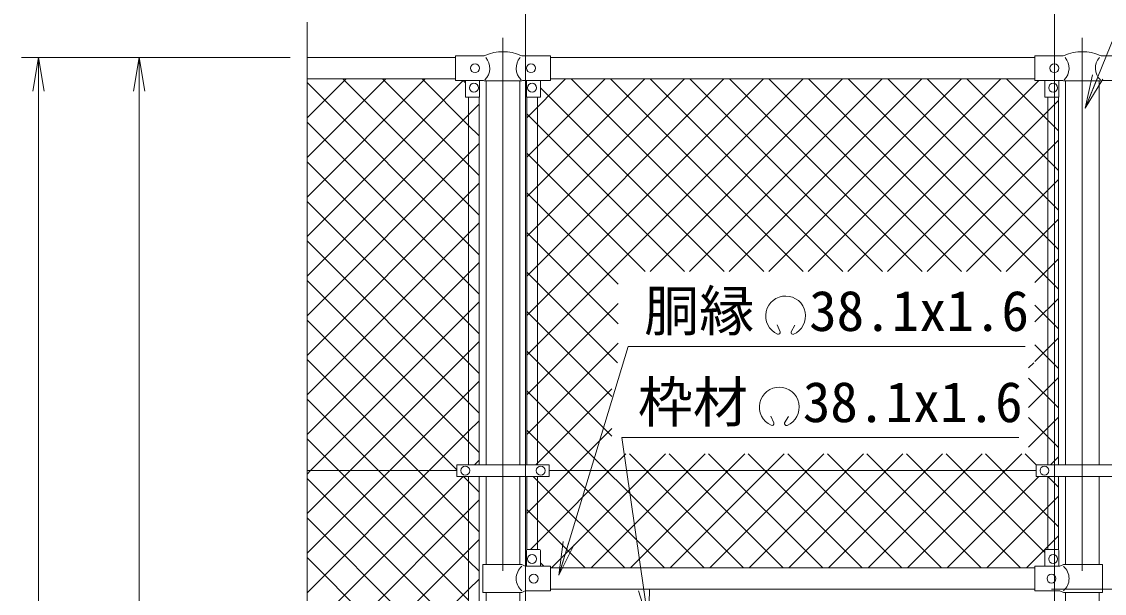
# Model space of a CAD drawing. Units: millimetres, scale not verified. Extents: x -6300 to 6300, y -4455 to 4455.
# Drawn here: x -4307 to -2372, y 1456 to 2478 of the extents above; entities that cross this region are included whole.
import ezdxf
from ezdxf.enums import TextEntityAlignment as Align

# ---------------------------------------------------------------- set-up
doc = ezdxf.new("R2010")
doc.units = ezdxf.units.MM
doc.header["$LTSCALE"] = 30
doc.linetypes.add('USER1', pattern=[50.8, 31.75, -6.35, 6.35, -6.35])
for name, color, linetype, lineweight in [('0-1_D-BMK', 2, 'USER1', 13), ('0-2_D-STR1', 1, 'Continuous', 18), ('0-3_D-STR3', 3, 'Continuous', 13), ('0-7_D-STR-DIM', 7, 'Continuous', 9), ('0-8_0', 7, 'Continuous', 9), ('0-9_D-STR-TXT', 7, 'Continuous', 9), ('0-A_D-STR2', 7, 'Continuous', 9)]:
    doc.layers.add(name, color=color, linetype=linetype, lineweight=lineweight)
doc.styles.add('ＭＳ ゴシック', font='')
doc.styles.get('ＭＳ ゴシック').set_extended_font_data('MS Gothic')

# ---------------------------------------------------------------- blocks, each defined once
blk = doc.blocks.new('_Open')
at = {"layer": '0-8_0'}
blk.add_line((-30, 5), (0, 0), dxfattribs=at)
blk.add_lwpolyline([(-30, -5), (0, 0), (-30, 0)], dxfattribs=at)

msp = doc.modelspace()

# ---------------------------------------------------------------- linework, layer by layer
at = {"layer": '0-1_D-BMK'}
for p, q in [((-3446.94, 2448.75), (-3446.94, -947.06)), ((-2411.94, 2448.75), (-2411.94, -947.06))]:
    msp.add_line(p, q, dxfattribs=at)
at = {"layer": '0-2_D-STR1'}
for p, q in [((-3531.94, 2413.51), (-3796.94, 2413.51)), ((-3361.94, 2413.51), (-2496.94, 2413.51)), ((-3531.94, 2375.51), (-3796.94, 2375.51)), ((-3477.19, 2372.01), (-3477.19, 1685.81)), ((-3416.69, 2372.01), (-3416.69, 1685.81)), ((-3361.94, 2375.41), (-2496.94, 2375.41)), ((-2442.19, 2372.01), (-2442.19, 1685.81)), ((-2381.69, 2372.01), (-2381.69, 1685.81)), ((-3477.19, 1665.21), (-3477.19, 1507.61)), ((-3416.69, 1665.21), (-3416.69, 1507.61)), ((-2442.19, 1665.21), (-2442.19, 1507.61)), ((-2381.69, 1665.21), (-2381.69, 1507.61)), ((-2496.94, 1501.51), (-3361.94, 1501.51)), ((-3477.19, 1457.61), (-3477.19, 949.01)), ((-3416.69, 1457.61), (-3416.69, 949.01)), ((-2496.94, 1463.51), (-3361.94, 1463.51)), ((-2442.19, 1457.61), (-2442.19, 1231.01)), ((-2381.69, 1457.61), (-2381.69, 1231.01))]:
    msp.add_line(p, q, dxfattribs=at)
at = {"layer": '0-3_D-STR3'}
for p, q in [((-3531.94, 2416.51), (-3482.72, 2416.51)), ((-3531.94, 2372.51), (-3531.94, 2416.51)), ((-3411.16, 2416.51), (-3361.94, 2416.51)), ((-3361.94, 2372.51), (-3361.94, 2416.51)), ((-2496.94, 2372.51), (-2496.94, 2416.51)), ((-2447.72, 2416.51), (-2496.94, 2416.51)), ((-2326.94, 2416.51), (-2376.16, 2416.51)), ((-3531.94, 2372.51), (-3481.74, 2372.51)), ((-3513.94, 2372.51), (-3513.94, 2343.51)), ((-3488.94, 2372.51), (-3488.94, 2343.51)), ((-3480.74, 2372.01), (-3481.74, 2372.51)), ((-3480.74, 2372.01), (-3413.14, 2372.01)), ((-3413.14, 2372.01), (-3412.14, 2372.51)), ((-3412.14, 2372.51), (-3361.94, 2372.51)), ((-3404.94, 2372.51), (-3404.94, 2343.51)), ((-3379.94, 2372.51), (-3379.94, 2343.51)), ((-2446.74, 2372.51), (-2496.94, 2372.51)), ((-2478.94, 2372.51), (-2478.94, 2343.51)), ((-2453.94, 2372.51), (-2453.94, 2343.51)), ((-2445.74, 2372.01), (-2446.74, 2372.51)), ((-2378.14, 2372.01), (-2445.74, 2372.01)), ((-2378.14, 2372.01), (-2377.14, 2372.51)), ((-2326.94, 2372.51), (-2377.14, 2372.51)), ((-3489.94, 2342.51), (-3512.94, 2342.51)), ((-3508.44, 2342.51), (-3508.44, 1685.81)), ((-3489.44, 2342.65), (-3489.44, 1685.81)), ((-3404.44, 1685.81), (-3404.44, 2342.65)), ((-3403.94, 2342.51), (-3380.94, 2342.51)), ((-3385.44, 1685.81), (-3385.44, 2342.51)), ((-2454.94, 2342.51), (-2477.94, 2342.51)), ((-2473.44, 1685.81), (-2473.44, 2342.51)), ((-2454.44, 1685.81), (-2454.44, 2342.65)), ((-3529.44, 1685.81), (-3364.44, 1685.81)), ((-3529.44, 1685.81), (-3529.44, 1665.21)), ((-3364.44, 1685.81), (-3364.44, 1665.21)), ((-2494.44, 1685.81), (-2329.44, 1685.81)), ((-2494.44, 1685.81), (-2494.44, 1665.21)), ((-3529.44, 1675.51), (-3796.94, 1675.51)), ((-3529.44, 1665.21), (-3364.44, 1665.21)), ((-3508.44, 1665.21), (-3508.44, 949.01)), ((-3489.44, 1665.21), (-3489.44, 949.01)), ((-3404.44, 1533.93), (-3404.44, 1665.21)), ((-3385.44, 1534.61), (-3385.44, 1665.21)), ((-2494.44, 1675.51), (-3364.44, 1675.51)), ((-2866.94, 1675.51), (-3364.44, 1675.51)), ((-2494.44, 1665.21), (-2329.44, 1665.21)), ((-2473.44, 1534.61), (-2473.44, 1665.21)), ((-2454.44, 1533.93), (-2454.44, 1665.21)), ((-3404.94, 1532.61), (-3404.94, 1504.61)), ((-3402.94, 1534.61), (-3381.94, 1534.61)), ((-3379.94, 1532.61), (-3379.94, 1504.61)), ((-2478.94, 1532.61), (-2478.94, 1504.61)), ((-2455.94, 1534.61), (-2476.94, 1534.61)), ((-2453.94, 1532.61), (-2453.94, 1504.61)), ((-3483.04, 1507.61), (-3413.14, 1507.61)), ((-3483.04, 1507.61), (-3483.04, 1457.61)), ((-3407.14, 1504.61), (-3413.14, 1507.61)), ((-3407.14, 1504.61), (-3361.94, 1504.61)), ((-3361.94, 1460.61), (-3361.94, 1504.61)), ((-2451.74, 1504.61), (-2496.94, 1504.61)), ((-2496.94, 1460.61), (-2496.94, 1504.61)), ((-2451.74, 1504.61), (-2445.74, 1507.61)), ((-2375.84, 1507.61), (-2445.74, 1507.61)), ((-2375.84, 1507.61), (-2375.84, 1457.61)), ((-3483.04, 1457.61), (-3413.14, 1457.61)), ((-3407.14, 1460.61), (-3413.14, 1457.61)), ((-3407.14, 1460.61), (-3361.94, 1460.61)), ((-2451.74, 1460.61), (-2496.94, 1460.61)), ((-2451.74, 1460.61), (-2445.74, 1457.61)), ((-2375.84, 1457.61), (-2445.74, 1457.61))]:
    msp.add_line(p, q, dxfattribs=at)
for centre in [(-3496.94, 2394.51), (-3396.94, 2394.51), (-2461.94, 2394.51), (-3498.94, 2359.51), (-3394.94, 2359.51), (-2463.94, 2359.51), (-3514.44, 1675.51), (-3379.44, 1675.51), (-2479.44, 1675.51), (-3394.94, 1517.61), (-2463.94, 1517.61), (-3391.94, 1482.61), (-2466.94, 1482.61)]:
    msp.add_circle(centre, 8, dxfattribs=at)
for centre, radius, start, end in [((-3446.94, 2341.05), 82.82, 67.15338, 112.84662), ((-2411.94, 2341.05), 82.82, 67.15338, 112.84662), ((-3482.72, 2424.51), 8, 270, 296.9114), ((-3499.33, 2394.51), 28.8, 314.1684, 41.01552), ((-3394.56, 2394.51), 28.8, 138.98448, 225.8316), ((-3411.16, 2424.51), 8, 243.0886, 270), ((-2447.72, 2424.51), 8, 270, 296.9114), ((-2464.33, 2394.51), 28.8, 314.1684, 41.01552), ((-2359.56, 2394.51), 28.8, 138.98448, 225.8316), ((-2376.16, 2424.51), 8, 243.0886, 270), ((-3512.94, 2343.51), 1, 180, 270), ((-3489.94, 2343.51), 1, 270, 0), ((-3403.94, 2343.51), 1, 180, 270), ((-3380.94, 2343.51), 1, 270, 0), ((-2477.94, 2343.51), 1, 180, 270), ((-2454.94, 2343.51), 1, 270, 0), ((-3402.94, 1532.61), 2, 90, 180), ((-3381.94, 1532.61), 2, 0, 90), ((-2476.94, 1532.61), 2, 90, 180), ((-2455.94, 1532.61), 2, 0, 90), ((-3394.56, 1482.61), 28.8, 130.19176, 229.80824), ((-2464.33, 1482.61), 28.8, 310.19176, 49.80824)]:
    msp.add_arc(centre, radius, start, end, dxfattribs=at)
at = {"layer": '0-7_D-STR-DIM'}
for p, q in [((-3406.69, 1380.51), (-3406.69, 2693.51)), ((-2461.69, 1380.51), (-2461.69, 2693.51)), ((-3796.94, 964.16), (-3796.94, 2476.51)), ((-3826.94, 2413.51), (-4306.94, 2413.51)), ((-3826.94, 2413.51), (-4126.94, 2413.51)), ((-4276.94, -526.49), (-4276.94, 2353.51)), ((-4096.94, -476.49), (-4096.94, 2353.51)), ((-2466.94, 1463.51), (-1731.94, 1463.51)), ((-2466.94, 1463.51), (-1731.94, 1463.51))]:
    msp.add_line(p, q, dxfattribs=at)
at = {"layer": '0-9_D-STR-TXT'}
for p, q in [((-2951.46, 1923.44), (-2957.2, 1935.74)), ((-2932.25, 1923.39), (-2925.46, 1935.15)), ((-2962.73, 1760.58), (-2968.47, 1772.89)), ((-2943.85, 1760.56), (-2937.06, 1772.32))]:
    msp.add_line(p, q, dxfattribs=at)
for points in [[(-1460.13, 2650.61), (-2274.2, 2650.61), (-2406.06, 2324.84)], [(-2514.14, 1897.53), (-3223.44, 1897.53), (-3346.36, 1490.61)], [(-2525.41, 1734.64), (-3234.72, 1734.64), (-3186.91, 1404.45)]]:
    msp.add_lwpolyline(points, dxfattribs=at)
for centre, radius, start, end in [((-2942.01, 1951.79), 35.62, 292.92895, 245.65759), ((-2955.14, 1922.74), 3.75, 245.55066, 10.6575), ((-2928.57, 1922.7), 3.75, 169.34241, 276.63708), ((-2953.29, 1788.9), 35.62, 292.92895, 245.65759), ((-2966.41, 1759.89), 3.75, 245.55066, 10.6575), ((-2940.16, 1759.87), 3.75, 169.34241, 276.63708)]:
    msp.add_arc(centre, radius, start, end, dxfattribs=at)
at = {"layer": '0-A_D-STR2'}
for p, q in [((-3796.94, 2305.7), (-3727.13, 2375.51)), ((-3796.94, 2234.99), (-3656.42, 2375.51)), ((-3796.94, 2164.28), (-3585.71, 2375.51)), ((-3796.94, 2093.57), (-3518, 2372.51)), ((-3508.44, 2080.22), (-3796.94, 2368.72)), ((-3508.44, 2150.93), (-3733.02, 2375.51)), ((-3508.44, 2221.64), (-3662.31, 2375.51)), ((-3508.44, 2292.35), (-3591.6, 2375.51)), ((-3513.94, 2368.56), (-3517.89, 2372.51)), ((-3404.44, 2305.99), (-3335.02, 2375.41)), ((-3404.44, 2235.28), (-3264.31, 2375.41)), ((-3404.44, 2164.57), (-3193.6, 2375.41)), ((-3404.44, 2093.86), (-3122.89, 2375.41)), ((-3404.44, 2023.15), (-3052.18, 2375.41)), ((-3404.44, 1952.44), (-2981.47, 2375.41)), ((-3404.44, 1881.73), (-2910.76, 2375.41)), ((-2981.05, 2031.18), (-3325.28, 2375.41)), ((-2910.34, 2031.18), (-3254.57, 2375.41)), ((-3184.27, 2031.18), (-2840.05, 2375.41)), ((-2839.63, 2031.18), (-3183.86, 2375.41)), ((-3113.56, 2031.18), (-2769.34, 2375.41)), ((-2768.92, 2031.18), (-3113.15, 2375.41)), ((-3042.85, 2031.18), (-2698.63, 2375.41)), ((-2698.21, 2031.18), (-3042.44, 2375.41)), ((-2972.14, 2031.18), (-2627.91, 2375.41)), ((-2627.5, 2031.18), (-2971.73, 2375.41)), ((-2901.43, 2031.18), (-2557.2, 2375.41)), ((-2556.79, 2031.18), (-2901.02, 2375.41)), ((-2830.72, 2031.18), (-2489.39, 2372.51)), ((-2454.44, 1999.55), (-2830.31, 2375.41)), ((-2454.44, 2070.26), (-2759.6, 2375.41)), ((-2454.44, 2140.97), (-2688.89, 2375.41)), ((-2454.44, 2211.68), (-2618.17, 2375.41)), ((-2454.44, 2282.39), (-2547.46, 2375.41)), ((-3051.76, 2031.18), (-3379.94, 2359.36)), ((-3508.44, 2311.36), (-3489.44, 2330.36)), ((-2760.01, 2031.18), (-2454.44, 2336.75)), ((-3796.94, 2022.86), (-3508.44, 2311.36)), ((-3122.48, 2031.18), (-3404.44, 2313.15)), ((-3508.44, 2009.51), (-3796.94, 2298.01)), ((-3489.44, 2273.35), (-3508.44, 2292.35)), ((-2689.3, 2031.18), (-2454.44, 2266.04)), ((-3508.44, 2240.65), (-3489.44, 2259.65)), ((-3796.94, 1952.15), (-3508.44, 2240.65)), ((-3508.44, 1938.8), (-3796.94, 2227.3)), ((-3193.19, 2031.18), (-3404.44, 2242.44)), ((-3489.44, 2202.64), (-3508.44, 2221.64)), ((-3508.44, 2169.94), (-3489.44, 2188.94)), ((-2618.59, 2031.18), (-2454.44, 2195.33)), ((-3796.94, 1881.44), (-3508.44, 2169.94)), ((-3241.39, 2008.68), (-3404.44, 2171.73)), ((-3508.44, 1868.09), (-3796.94, 2156.59)), ((-3489.44, 2131.93), (-3508.44, 2150.93)), ((-3508.44, 2099.23), (-3489.44, 2118.23)), ((-2547.88, 2031.18), (-2454.44, 2124.62)), ((-3796.94, 1810.73), (-3508.44, 2099.23)), ((-3241.39, 1937.96), (-3404.44, 2101.02)), ((-3508.44, 1797.38), (-3796.94, 2085.88)), ((-3489.44, 2061.22), (-3508.44, 2080.22)), ((-2496.6, 2011.75), (-2454.44, 2053.91)), ((-3508.44, 2028.52), (-3489.44, 2047.52)), ((-3796.94, 1740.02), (-3508.44, 2028.52)), ((-3508.44, 1726.67), (-3796.94, 2015.17)), ((-3242.43, 1868.29), (-3404.44, 2030.31)), ((-3489.44, 1990.51), (-3508.44, 2009.51)), ((-3508.44, 1957.81), (-3489.44, 1976.81)), ((-3404.44, 1811.02), (-3241.39, 1974.07)), ((-2496.6, 1941.04), (-2454.44, 1983.2)), ((-3790.74, 1675.51), (-3508.44, 1957.81)), ((-3252.67, 1807.82), (-3404.44, 1959.6)), ((-2454.44, 1928.84), (-2496.6, 1971)), ((-3529.44, 1676.96), (-3796.94, 1944.46)), ((-3489.44, 1919.8), (-3508.44, 1938.8)), ((-3508.44, 1887.1), (-3489.44, 1906.1)), ((-3404.44, 1740.3), (-3241.39, 1903.36)), ((-2496.6, 1870.33), (-2454.44, 1912.49)), ((-2454.44, 1858.13), (-2496.6, 1900.28)), ((-3720.03, 1675.51), (-3508.44, 1887.1)), ((-3252.67, 1737.11), (-3404.44, 1888.89)), ((-3598.71, 1675.51), (-3796.94, 1873.75)), ((-3489.44, 1849.09), (-3508.44, 1868.09)), ((-2507.88, 1859.05), (-2498.64, 1868.29)), ((-2507.88, 1788.34), (-2454.44, 1841.78)), ((-2454.44, 1787.42), (-2507.88, 1840.85)), ((-3508.44, 1816.38), (-3489.44, 1835.38)), ((-3388.23, 1685.81), (-3252.67, 1821.37)), ((-3669.42, 1675.51), (-3796.94, 1803.04)), ((-3649.32, 1675.51), (-3508.44, 1816.38)), ((-3087.78, 1501.51), (-3404.44, 1818.18)), ((-3489.44, 1778.38), (-3508.44, 1797.38)), ((-3508.44, 1745.67), (-3489.44, 1764.67)), ((-2507.88, 1717.63), (-2454.44, 1771.07)), ((-2454.44, 1716.7), (-2507.88, 1770.14)), ((-3578.61, 1675.51), (-3508.44, 1745.67)), ((-3404.44, 1598.88), (-3252.67, 1750.66)), ((-3158.49, 1501.51), (-3404.44, 1747.47)), ((-3740.13, 1675.51), (-3796.94, 1732.33)), ((-3489.44, 1707.67), (-3508.44, 1726.67)), ((-3398, 1534.61), (-3227.21, 1705.4)), ((-3360.39, 1501.51), (-3156.5, 1705.4)), ((-3289.68, 1501.51), (-3085.79, 1705.4)), ((-3017.07, 1501.51), (-3220.96, 1705.4)), ((-3218.97, 1501.51), (-3015.08, 1705.4)), ((-2946.36, 1501.51), (-3150.25, 1705.4)), ((-3148.26, 1501.51), (-2944.37, 1705.4)), ((-2875.65, 1501.51), (-3079.54, 1705.4)), ((-3077.55, 1501.51), (-2873.66, 1705.4)), ((-2804.93, 1501.51), (-3008.83, 1705.4)), ((-3006.84, 1501.51), (-2802.95, 1705.4)), ((-2734.22, 1501.51), (-2938.12, 1705.4)), ((-2936.13, 1501.51), (-2732.24, 1705.4)), ((-2663.51, 1501.51), (-2867.41, 1705.4)), ((-2865.42, 1501.51), (-2661.53, 1705.4)), ((-2592.8, 1501.51), (-2796.69, 1705.4)), ((-2794.71, 1501.51), (-2590.82, 1705.4)), ((-2522.09, 1501.51), (-2725.98, 1705.4)), ((-2724, 1501.51), (-2520.11, 1705.4)), ((-2478.94, 1529.07), (-2655.27, 1705.4)), ((-2454.44, 1575.28), (-2584.56, 1705.4)), ((-2494.26, 1685.81), (-2513.85, 1705.4)), ((-3497.59, 1685.81), (-3489.44, 1693.96)), ((-2468.99, 1685.81), (-2454.44, 1700.36)), ((-3796.94, 1669.31), (-3790.74, 1675.51)), ((-3796.94, 1598.6), (-3720.03, 1675.51)), ((-3796.94, 1527.88), (-3649.32, 1675.51)), ((-3796.94, 1457.17), (-3578.61, 1675.51)), ((-3796.94, 1386.46), (-3518.19, 1665.21)), ((-3508.44, 1443.83), (-3740.13, 1675.51)), ((-3508.44, 1514.54), (-3669.42, 1675.51)), ((-3508.44, 1585.25), (-3598.71, 1675.51)), ((-3229.2, 1501.51), (-3392.9, 1665.21)), ((-2653.29, 1501.51), (-2489.59, 1665.21)), ((-2454.44, 1645.99), (-2473.66, 1665.21)), ((-3508.44, 1373.12), (-3796.94, 1661.62)), ((-2582.58, 1501.51), (-2454.44, 1629.64)), ((-3508.44, 1604.25), (-3489.44, 1623.25)), ((-3299.91, 1501.51), (-3404.44, 1606.04)), ((-3796.94, 1315.75), (-3508.44, 1604.25)), ((-3508.44, 1302.4), (-3796.94, 1590.9)), ((-3489.44, 1566.25), (-3508.44, 1585.25)), ((-3508.44, 1533.54), (-3489.44, 1552.54)), ((-2511.87, 1501.51), (-2454.44, 1558.93)), ((-3796.94, 1245.04), (-3508.44, 1533.54)), ((-3403.61, 1534.5), (-3404.44, 1535.33)), ((-3508.44, 1231.69), (-3796.94, 1520.19)), ((-3489.44, 1495.54), (-3508.44, 1514.54)), ((-3373.72, 1504.61), (-3379.94, 1510.83)), ((-3508.44, 1462.83), (-3489.44, 1481.83)), ((-3796.94, 1174.33), (-3508.44, 1462.83))]:
    msp.add_line(p, q, dxfattribs=at)
msp.add_lwpolyline([(-3489.44, 1636.96), (-3508.44, 1655.96), (-3517.7, 1665.21)], dxfattribs=at)

# ---------------------------------------------------------------- block references
at = {"layer": '0-7_D-STR-DIM', "xscale": 2, "yscale": 2, "rotation": 90}
for p in [(-4276.94, 2413.51), (-4096.94, 2413.51)]:
    msp.add_blockref('_Open', p, dxfattribs=at)
at = {"layer": '0-9_D-STR-TXT', "xscale": 2, "yscale": 2}
for p, rotation in [((-2406.82, 2322.99), 247.96319), ((-3346.94, 1488.7), 253.19202), ((-3186.62, 1402.47), 278.23857)]:
    msp.add_blockref('_Open', p, dxfattribs=dict(at, rotation=rotation))

# ---------------------------------------------------------------- texts
at = {"layer": '0-9_D-STR-TXT', "style": 'ＭＳ ゴシック'}
for s, p in [('胴縁  38.1x1.6', (-3194.77, 1903.31)), ('枠材  38.1x1.6', (-3206.05, 1740.42))]:
    msp.add_text(s, height=72.14, dxfattribs=at).set_placement(p, align=Align.BOTTOM_LEFT)

doc.saveas('drawing.dxf')
